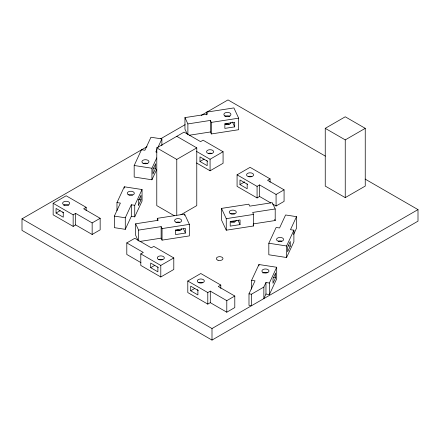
<?xml version="1.0" encoding="UTF-8"?>
<svg xmlns="http://www.w3.org/2000/svg" width="440" height="440" viewBox="0 0 440 440"><rect width="100%" height="100%" fill="white"/><g stroke="black" fill="none" stroke-linecap="round" stroke-linejoin="round"><path stroke-width="0.66" d="M116.974 202.56L124.295 186.786L142.054 189.536L142.054 201.08L134.734 216.854L131.318 216.326L125.279 229.339L114.351 227.651L114.351 216.101L120.389 203.088L116.974 202.56L116.974 210.711M156.722 169.472L151.938 179.784L134.178 177.04L134.178 165.495L141.499 149.721L144.914 150.249L150.953 137.236L161.882 138.925L161.882 145.717M125.279 229.339L125.279 217.789L131.318 204.776L134.734 205.31L142.054 189.536M156.992 149.457L155.843 151.938L156.981 152.114M157.856 147.598L161.882 138.925M151.938 179.784L151.938 168.239L156.722 157.927M140.993 199.903L138.358 205.585L138.358 200.965L140.993 195.283L140.993 199.903L138.364 199.496M155.634 168.355L152.999 174.037L152.999 169.416L155.634 163.74L155.634 168.355L153.659 168.053M251.614 289.124L251.614 280.297L258.935 264.523L276.694 267.267L276.694 278.817L269.374 294.591L265.958 294.058L263.852 298.606L263.852 287.062L265.958 282.513L269.374 283.041L276.694 267.267M296.522 216.662L290.483 229.674L293.898 230.203L293.898 241.747L286.577 257.521L268.818 254.777L268.818 243.227L276.139 227.453L279.554 227.981L285.593 214.968L296.522 216.662L296.522 228.206L293.645 234.405M263.852 287.062L251.455 294.217L251.455 305.762L248.99 305.382L248.99 293.838L255.03 280.825L251.614 280.297M286.577 257.521L286.577 245.977L293.898 230.203M275.632 277.64L272.998 283.316L272.998 278.696L275.632 273.02L275.632 277.64L273.658 277.332M290.274 246.092L287.639 251.768L287.639 247.154L290.274 241.472L290.274 246.092L288.299 245.784M365.118 179.08L418 209.605L418 221.155L211.998 340.087L22 230.395L22 218.845L147.031 146.663M160.721 138.754L185.136 124.663M201.207 115.379L228.003 99.913L325.375 156.129M86.152 207.328L83.655 208.769L100.155 218.295L100.155 229.845L92.153 234.465L75.653 224.939L73.156 226.38L53.152 214.836L53.152 203.286L66.154 195.784L86.152 207.328L86.152 210.722M174.422 215.798L156.778 205.607L156.778 147.873L184.08 132.11L200.58 141.636L203.077 140.195L223.075 151.739L223.075 163.29L210.078 170.791L196.548 162.982M56.056 213.043L63.256 217.201L63.256 212.581L56.056 208.423L56.056 213.043L60.192 210.656M53.152 203.286L73.156 214.836L75.653 213.389L92.153 222.915L100.155 218.295M156.778 147.873L176.776 159.418L196.774 147.873L196.774 205.607L180.895 214.775M199.975 161.496L207.18 165.655L207.18 161.035L199.975 156.877L199.975 161.496L204.116 159.11M196.548 151.431L210.078 159.247L223.075 151.739M270.776 202.95L259.578 196.482L257.076 197.929L237.078 186.379L237.078 174.834L250.08 167.327L270.078 178.877L270.078 182.27M126.797 242.919L134.794 238.299L151.294 247.825L153.797 246.378L173.795 257.928L173.795 269.473L160.793 276.98L140.795 265.43L140.795 253.886L143.297 252.445L126.797 242.919L126.797 254.463L140.938 262.631M325.243 128.343L345.246 116.793L365.244 128.343L365.244 186.076L345.246 197.626L325.243 186.076L325.243 128.343L345.246 139.887L365.244 128.343M239.976 184.591L247.176 188.749L247.176 184.129L239.976 179.971L239.976 184.591L244.706 181.863M237.078 174.834L257.076 186.379L259.578 184.938L276.078 194.464L284.075 189.844L284.075 201.394L276.078 206.008L272.541 203.968M270.078 178.877L267.575 180.318L284.075 189.844M150.695 267.685L157.894 271.843L157.894 267.223L150.695 263.065L150.695 267.685L154.831 265.298M140.795 253.886L160.793 265.43L173.795 257.928M220.798 285.06L218.295 286.506L234.795 296.032L234.795 307.577L226.793 312.197L210.293 302.671L207.796 304.117L187.798 292.567L187.798 281.023L200.794 273.515L220.798 285.06L220.798 288.459M190.696 290.78L197.896 294.932L197.896 290.318L190.696 286.159L190.696 290.78L194.832 288.387M187.798 281.023L207.796 292.567L210.293 291.126L226.793 300.652L234.795 296.032M22 218.845L211.998 328.543L418 209.605M206.575 112.145L233.899 107.921L238.656 118.173L238.656 129.718L211.338 133.947L210.419 131.972L210.419 120.428L187.88 123.915L184.954 117.607L207.493 114.12L206.575 112.145L206.575 114.862M210.419 120.428L211.338 122.397L238.656 118.173M234.696 126.868L224.857 128.392L224.857 123.772L234.696 122.249L234.696 126.868L232.458 122.045M189.206 135.256L210.419 131.972M157.295 218.334L184.613 214.104L189.376 224.362L189.376 235.906L162.052 240.136L161.139 238.161L161.139 226.617L138.6 230.104L135.668 223.79L158.208 220.303L157.295 218.334L157.295 220.369M275.204 208.967L252.665 212.454L253.578 214.429L253.578 225.973L226.259 230.203L221.496 219.951L221.496 208.401L248.82 204.177L249.733 206.146L272.272 202.659L275.204 208.967L275.204 220.517L253.325 223.9M161.139 226.617L162.052 228.586L189.376 224.362M221.496 208.401L226.259 218.653L253.578 214.429M185.411 233.057L175.577 234.575L175.577 229.961L185.411 228.437L185.411 233.057L183.453 228.833M240.053 224.604L230.219 226.122L230.219 221.507L240.053 219.984L240.053 224.604L238.095 220.38M139.925 241.445L161.139 238.161M134.178 165.495L151.938 168.239M114.351 216.101L125.279 217.789M268.818 243.227L286.577 245.977M248.99 293.838L251.455 294.217M176.776 136.323L196.774 147.873M274.67 219.368L275.204 220.517M253.121 224.989L253.578 225.973M187.083 133.738L184.954 129.151L184.954 117.607M138.067 240.499L135.668 235.34L135.668 223.79M345.246 139.887L345.246 197.626M276.078 194.464L276.078 206.008M269.374 283.041L269.374 294.591M265.958 282.513L265.958 294.058M259.578 184.938L259.578 196.482M258.935 264.523L258.935 265.881M257.076 186.379L257.076 197.929M226.793 300.652L226.793 312.197M226.259 218.653L226.259 230.203M211.998 328.543L211.998 340.087M211.338 122.397L211.338 133.947M210.293 291.126L210.293 302.671M210.078 159.247L210.078 170.791M207.796 292.567L207.796 304.117M187.88 123.915L187.88 134.783M184.613 214.104L184.613 215.463M176.776 159.418L176.776 215.094M162.052 228.586L162.052 240.136M160.793 265.43L160.793 276.98M138.6 230.104L138.6 240.972M134.734 205.31L134.734 216.854M131.318 204.776L131.318 216.326M124.295 186.786L124.295 188.144M92.153 222.915L92.153 234.465M75.653 213.389L75.653 224.939M73.156 214.836L73.156 226.38M175.615 230.709A3.537 2.041 0 0 1 179.883 230.384M230.989 221.931A3.537 2.041 0 0 1 234.526 221.931M225.632 124.201A3.537 2.041 0 0 1 229.163 124.201M198.297 290.548A3.537 2.041 0 0 1 197.379 289.63M199.029 282.716A3.537 2.041 0 0 1 202.565 282.716M158.296 267.454A3.537 2.041 0 0 1 157.735 267.031M159.027 259.622A3.537 2.041 0 0 1 162.564 259.622M181.649 228.69A3.537 2.041 0 0 1 179.471 230.577A3.537 2.041 0 0 1 175.615 230.131M176.347 222.305A3.537 2.041 0 0 1 179.883 222.305M63.652 212.812A3.537 2.041 0 0 1 62.739 211.899M63.652 205.31A3.537 2.041 0 0 1 68.657 205.31M262.939 273.042A3.537 2.041 0 0 1 267.201 272.718M207.576 161.266A3.537 2.041 0 0 1 206.663 160.353M208.307 153.434A3.537 2.041 0 0 1 211.844 153.434M129.025 194.981A3.537 2.041 0 0 1 132.561 194.981M247.577 184.36A3.537 2.041 0 0 1 247.016 183.937M248.309 176.528A3.537 2.041 0 0 1 251.845 176.528M278.311 241.17A3.537 2.041 0 0 1 281.842 241.17M230.934 122.502A3.537 2.041 0 0 1 228.751 124.388A3.537 2.041 0 0 1 224.895 123.948M224.895 116.441A3.537 2.041 0 0 1 229.9 116.441M236.291 220.237A3.537 2.041 0 0 1 234.108 222.123A3.537 2.041 0 0 1 230.257 221.678M230.989 213.851A3.537 2.041 0 0 1 234.526 213.851M143.666 163.438A3.537 2.041 0 0 1 147.202 163.438M217.998 260.244A3.322 1.92 0 0 0 222.987 258.582A3.322 1.92 0 0 0 217.998 256.922A3.322 1.92 0 0 0 217.998 260.244M199.029 282.788A3.537 2.041 0 0 0 204.331 281.023A3.537 2.041 0 0 0 199.029 279.252A3.537 2.041 0 0 0 199.029 282.788M159.027 259.694A3.537 2.041 0 0 0 164.329 257.928A3.537 2.041 0 0 0 159.027 256.157A3.537 2.041 0 0 0 159.027 259.694M175.615 222.052A3.537 2.041 0 0 0 181.533 221.133A3.537 2.041 0 0 0 177.199 218.636A3.537 2.041 0 0 0 175.615 222.052M64.389 205.056A3.537 2.041 0 0 0 69.691 203.286A3.537 2.041 0 0 0 64.389 201.52A3.537 2.041 0 0 0 64.389 205.056M262.939 272.464A3.537 2.041 0 0 0 268.851 271.552A3.537 2.041 0 0 0 264.523 269.049A3.537 2.041 0 0 0 262.939 272.464M208.307 153.505A3.537 2.041 0 0 0 213.615 151.739A3.537 2.041 0 0 0 208.307 149.974A3.537 2.041 0 0 0 208.307 153.505M128.293 194.728A3.537 2.041 0 0 0 134.211 193.815A3.537 2.041 0 0 0 129.883 191.312A3.537 2.041 0 0 0 128.293 194.728M248.309 176.6A3.537 2.041 0 0 0 253.611 174.834A3.537 2.041 0 0 0 248.309 173.069A3.537 2.041 0 0 0 248.309 176.6M278.311 241.241A3.537 2.041 0 0 0 283.613 239.476A3.537 2.041 0 0 0 278.311 237.705A3.537 2.041 0 0 0 278.311 241.241M224.895 115.863A3.537 2.041 0 0 0 230.813 114.95A3.537 2.041 0 0 0 226.485 112.448A3.537 2.041 0 0 0 224.895 115.863M230.257 213.598A3.537 2.041 0 0 0 236.17 212.68A3.537 2.041 0 0 0 231.841 210.183A3.537 2.041 0 0 0 230.257 213.598M142.934 163.185A3.537 2.041 0 0 0 148.852 162.267A3.537 2.041 0 0 0 144.524 159.77A3.537 2.041 0 0 0 142.934 163.185"/></g></svg>
